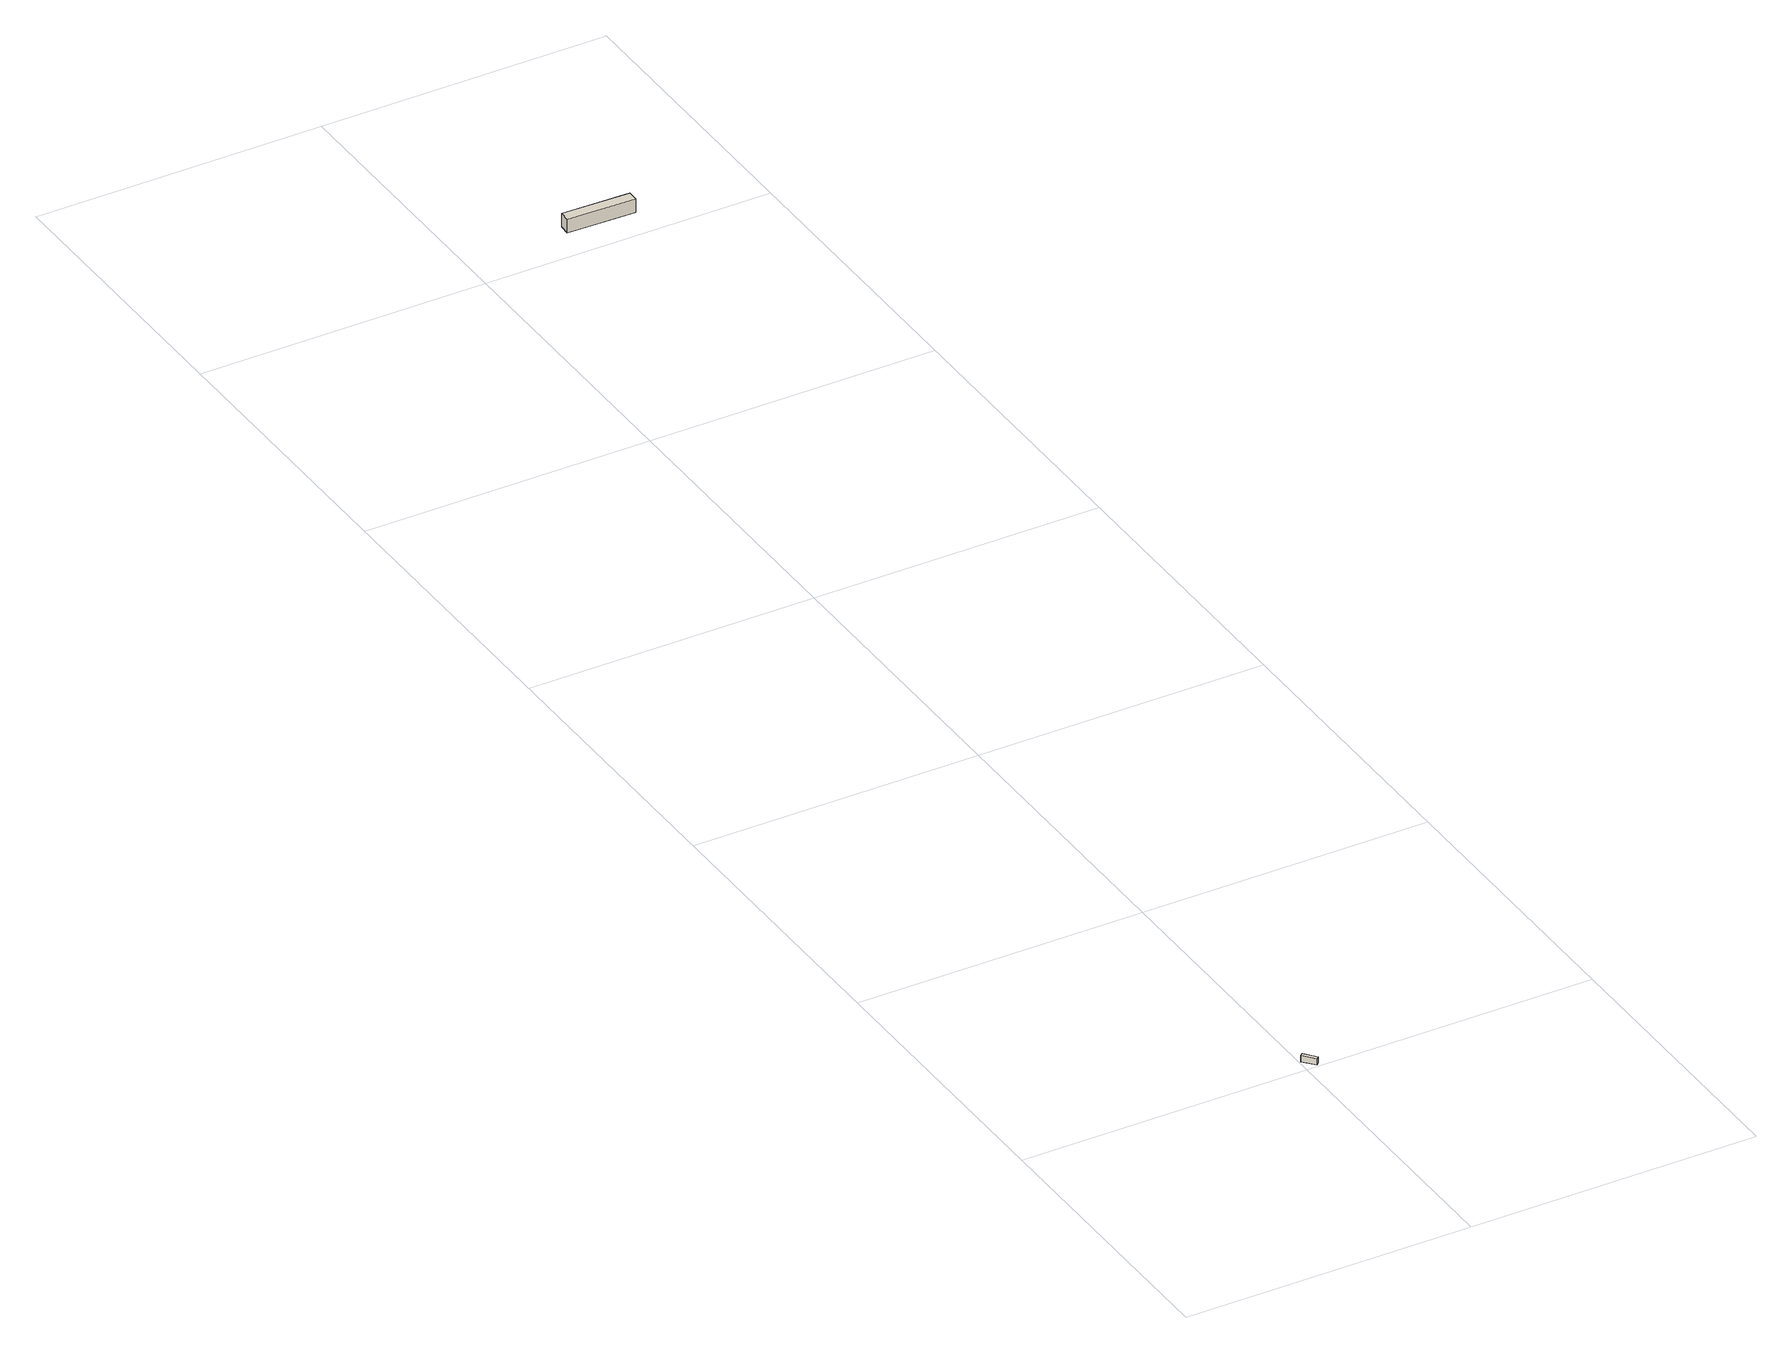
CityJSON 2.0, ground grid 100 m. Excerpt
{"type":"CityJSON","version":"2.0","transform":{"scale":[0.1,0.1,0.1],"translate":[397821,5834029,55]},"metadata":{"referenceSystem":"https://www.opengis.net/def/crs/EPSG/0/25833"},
"CityObjects":{
"building1":{"type":"Building","attributes":{"Gemeindeschluessel":"11000003","BezugspunktDach":"2200","function":"51009_1610","measuredHeight":2.18,"storeysAboveGround":0},"address":[{"country":"Germany","locality":"Berlin"}],"geometry":[{"type":"Solid","lod":"1","boundaries":[[[[0,1,2,3]],[[4,5,6,7]],[[4,7,3,2]],[[5,4,2,1]],[[6,5,1,0]],[[7,6,0,3]]]]}]},
"building2":{"type":"Building","attributes":{"Gemeindeschluessel":"11000003","BezugspunktDach":"2200","function":"31001_1010","measuredHeight":4.89,"storeysAboveGround":2},"address":[{"country":"Germany","locality":"Berlin","thoroughfareNumber":"166A (1)","thoroughfareName":"Hobrechtsfelder Chaussee"}],"geometry":[{"type":"Solid","lod":"1","boundaries":[[[[8,9,10,11]],[[12,13,14,15]],[[12,15,11,10]],[[13,12,10,9]],[[14,13,9,8]],[[15,14,8,11]]]]}]}
},
"vertices":[
[41,8,28],[50,16,28],[16,56,28],[6,48,28],[16,56,6],[50,16,6],[41,8,6],[6,48,6],
[557,5052,101],[558,5088,101],[322,5095,101],[321,5058,101],[322,5095,52],[558,5088,52],[557,5052,52],[321,5058,52]
]}
